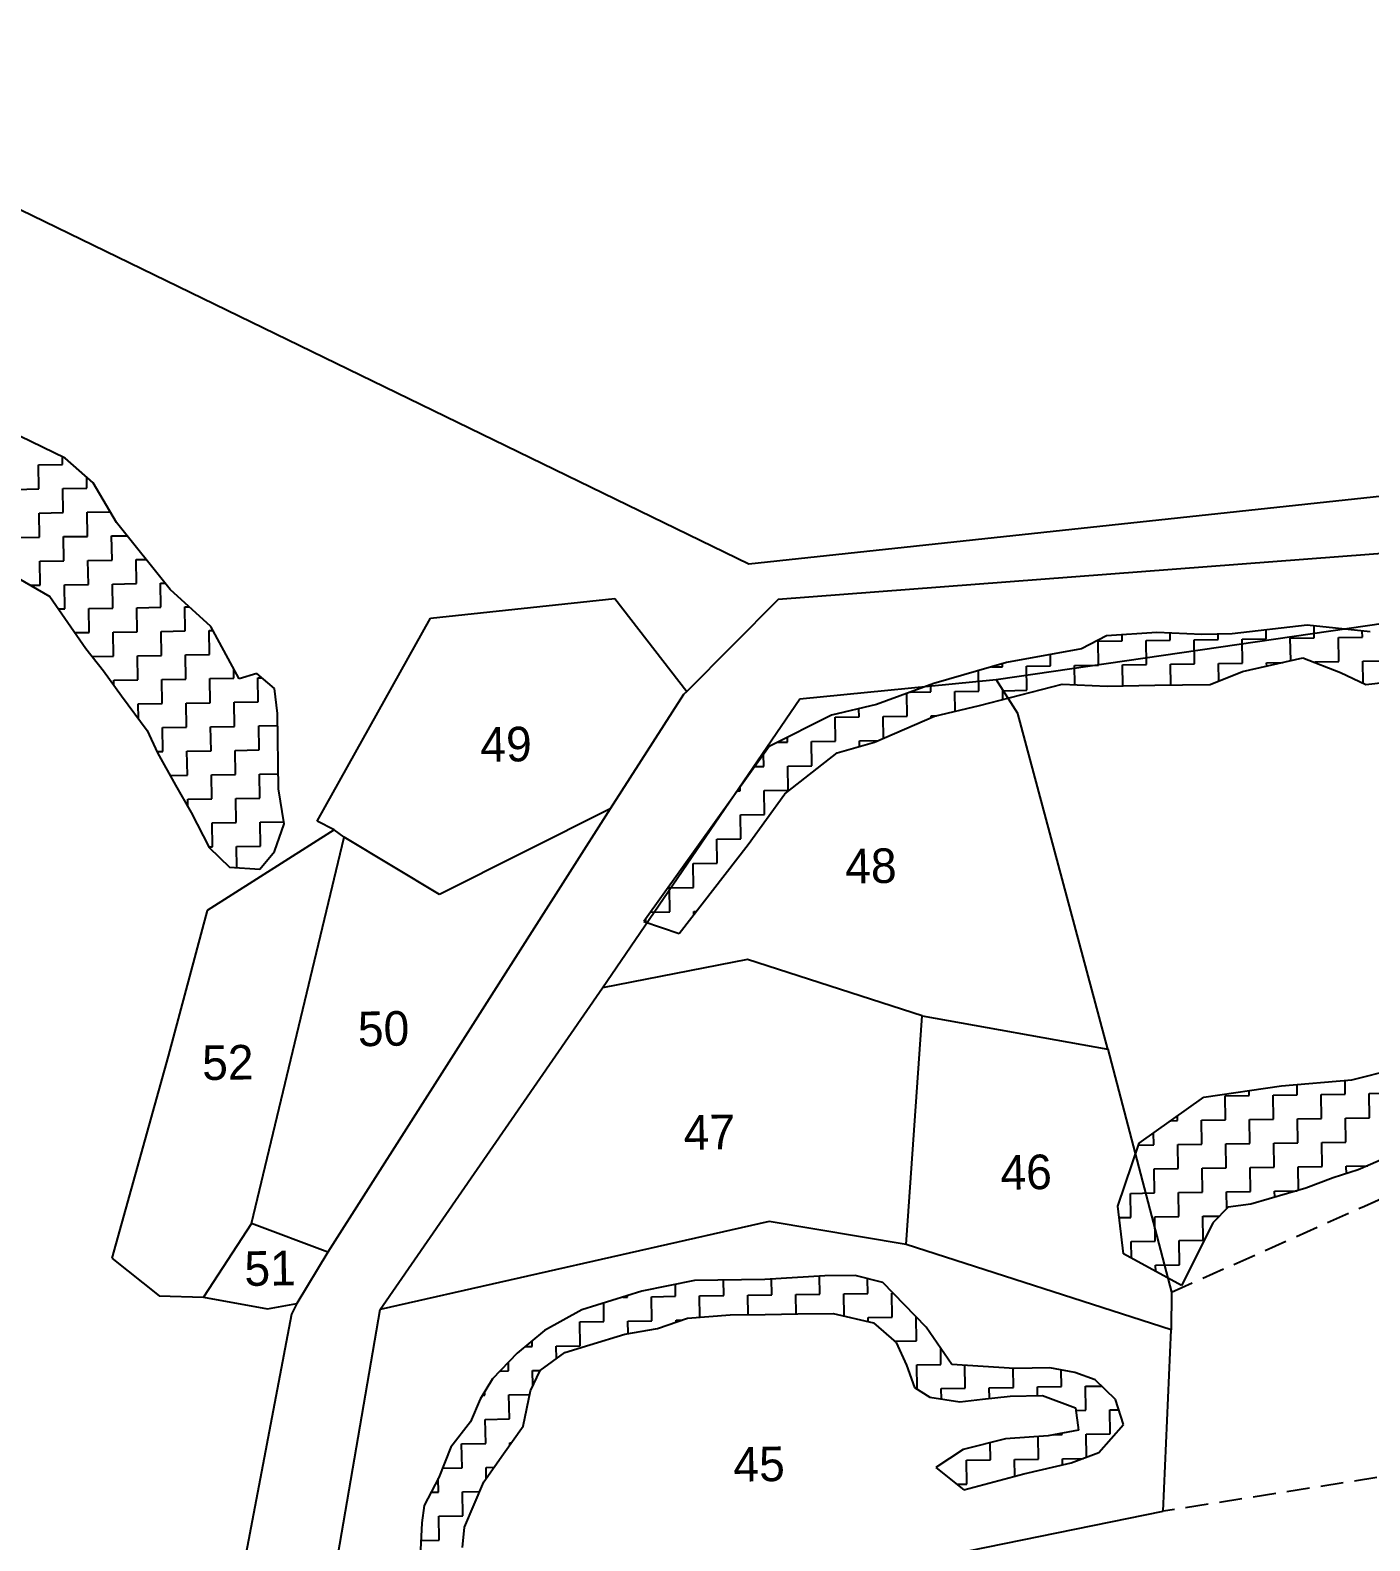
# Model space of a CAD drawing. Header units: metres. Extents: x 278744 to 280335, y 2046357 to 2047767.
# Drawn here: x 279070.2 to 279364.1, y 2046843.6 to 2047175 of the extents above; entities that cross this region are included whole.
import ezdxf
from ezdxf.enums import TextEntityAlignment as Align

# ---------------------------------------------------------------- set-up
doc = ezdxf.new("R2010")
doc.units = ezdxf.units.M
doc.header["$MEASUREMENT"] = 0
doc.linetypes.add('DASHED', pattern=[0.75, 0.5, -0.25])
for name, color, linetype in [('POLY_HATCH', 12, 'Continuous'), ('POLY_PARCEL', 6, 'Continuous'), ('POLY_ROAD', 30, 'Continuous'), ('POLY_SUBPARCEL', 6, 'DASHED'), ('TEXT_PARCEL', 7, 'Continuous'), ('V_BOUND_LINE', 7, 'Continuous')]:
    doc.layers.add(name, color=color, linetype=linetype)
doc.styles.add('TEXT_MAP', font='')
doc.styles.get('TEXT_MAP').set_extended_font_data('Kruti Dev 050')

msp = doc.modelspace()

# ---------------------------------------------------------------- linework, layer by layer
at = {"layer": 'POLY_HATCH'}
for p, q in [((279077.87, 2047081.15), (279067.87, 2047085.95)), ((279084.01, 2047075.73), (279077.87, 2047081.15)), ((279089.1, 2047067), (279084.01, 2047075.73)), ((279100.89, 2047052.31), (279089.1, 2047067)), ((279066.13, 2047055.64), (279074.47, 2047050.81)), ((279109.83, 2047044.19), (279100.89, 2047052.31)), ((279074.47, 2047050.81), (279082.35, 2047039.37)), ((279116.06, 2047032.72), (279109.83, 2047044.19)), ((279306.34, 2047042.16), (279300.87, 2047039.32)), ((279317.35, 2047042.87), (279306.34, 2047042.16)), ((279327.27, 2047042.47), (279317.35, 2047042.87)), ((279333.88, 2047042.57), (279327.27, 2047042.47)), ((279350.38, 2047044.47), (279333.88, 2047042.57)), ((279364.18, 2047043.03), (279350.38, 2047044.47)), ((279082.35, 2047039.37), (279086.28, 2047034.47)), ((279300.87, 2047039.32), (279284.39, 2047036.32)), ((279284.39, 2047036.32), (279268.48, 2047031.67)), ((279336.21, 2047034.35), (279349.39, 2047037.3)), ((279349.39, 2047037.3), (279357.7, 2047034.12)), ((279086.28, 2047034.47), (279090.22, 2047029.02)), ((279119.9, 2047033.87), (279116.06, 2047032.72)), ((279123.81, 2047030.63), (279119.9, 2047033.87)), ((279329.09, 2047031.49), (279336.21, 2047034.35)), ((279357.7, 2047034.12), (279363.25, 2047031.45)), ((279363.25, 2047031.45), (279374.25, 2047032.72)), ((279090.22, 2047029.02), (279095.85, 2047021.4)), ((279124.44, 2047025.13), (279123.81, 2047030.63)), ((279268.48, 2047031.67), (279255.88, 2047027.08)), ((279278.47, 2047026.87), (279296.58, 2047031.55)), ((279296.58, 2047031.55), (279306.51, 2047031.14)), ((279306.51, 2047031.14), (279316.97, 2047031.3)), ((279316.97, 2047031.3), (279329.09, 2047031.49)), ((279255.88, 2047027.08), (279246, 2047024.72)), ((279268.59, 2047024.51), (279278.47, 2047026.87)), ((279124.69, 2047008.62), (279124.44, 2047025.13)), ((279246, 2047024.72), (279232.32, 2047017.91)), ((279255.45, 2047018.81), (279268.59, 2047024.51)), ((279095.85, 2047021.4), (279098.13, 2047016.48)), ((279247.22, 2047016.48), (279255.45, 2047018.81)), ((279098.13, 2047016.48), (279102.09, 2047009.38)), ((279232.32, 2047017.91), (279204.8, 2046979.5)), ((279235.79, 2047007.5), (279247.22, 2047016.48)), ((279102.09, 2047009.38), (279105.49, 2047003.37)), ((279125.91, 2047000.93), (279124.69, 2047008.62)), ((279227.69, 2046996.36), (279235.79, 2047007.5)), ((279105.49, 2047003.37), (279109.46, 2046995.72)), ((279123.8, 2046994.84), (279125.91, 2047000.93)), ((279109.46, 2046995.72), (279113.93, 2046991.38)), ((279212.56, 2046976.86), (279227.69, 2046996.36)), ((279120.55, 2046990.93), (279123.8, 2046994.84)), ((279113.93, 2046991.38), (279120.55, 2046990.93)), ((279204.8, 2046979.5), (279212.56, 2046976.86)), ((279360.16, 2046944.78), (279369.49, 2046947.12)), ((279327.71, 2046940.98), (279344.75, 2046943.44)), ((279344.75, 2046943.44), (279360.16, 2046944.78)), ((279313.54, 2046930.86), (279327.71, 2046940.98)), ((279308.79, 2046917.02), (279313.54, 2046930.86)), ((279368.13, 2046927.83), (279361.56, 2046924.98)), ((279356.08, 2046923.24), (279350.05, 2046920.95)), ((279361.56, 2046924.98), (279356.08, 2046923.24)), ((279350.05, 2046920.95), (279337.98, 2046917.46)), ((279310.05, 2046906.58), (279308.79, 2046917.02)), ((279333.03, 2046916.84), (279329.78, 2046913.48)), ((279337.98, 2046917.46), (279333.03, 2046916.84)), ((279329.78, 2046913.48), (279322.82, 2046899.61)), ((279322.82, 2046899.61), (279310.05, 2046906.58)), ((279215.92, 2046900.75), (279204.38, 2046898.37)), ((279231.34, 2046900.98), (279215.92, 2046900.75)), ((279244.55, 2046901.73), (279231.34, 2046900.98)), ((279251.16, 2046901.83), (279244.55, 2046901.73)), ((279257.25, 2046900.27), (279251.16, 2046901.83)), ((279266.76, 2046890.51), (279257.25, 2046900.27)), ((279204.38, 2046898.37), (279191.22, 2046894.32)), ((279191.22, 2046894.32), (279183.02, 2046889.79)), ((279214.39, 2046892.47), (279223.74, 2046893.16)), ((279223.74, 2046893.16), (279231.46, 2046893.28)), ((279231.46, 2046893.28), (279238.62, 2046893.38)), ((279238.62, 2046893.38), (279246.33, 2046893.5)), ((279246.33, 2046893.5), (279255.18, 2046891.43)), ((279183.02, 2046889.79), (279177.04, 2046884.75)), ((279200.67, 2046888.96), (279207.81, 2046890.17)), ((279207.81, 2046890.17), (279214.39, 2046892.47)), ((279255.18, 2046891.43), (279260.2, 2046887.1)), ((279272.39, 2046882.33), (279266.76, 2046890.51)), ((279187.5, 2046884.9), (279192.99, 2046886.64)), ((279192.99, 2046886.64), (279200.67, 2046888.96)), ((279260.2, 2046887.1), (279262.48, 2046882.18)), ((279177.04, 2046884.75), (279171.61, 2046879.16)), ((279182.05, 2046880.97), (279187.5, 2046884.9)), ((279179.92, 2046876.53), (279182.05, 2046880.97)), ((279262.48, 2046882.18), (279264.21, 2046877.25)), ((279286.18, 2046881.44), (279272.39, 2046882.33)), ((279293.89, 2046881.55), (279286.18, 2046881.44)), ((279299.42, 2046880.54), (279293.89, 2046881.55)), ((279303.85, 2046878.95), (279299.42, 2046880.54)), ((279171.61, 2046879.16), (279168.92, 2046874.71)), ((279178.38, 2046868.8), (279179.92, 2046876.53)), ((279264.21, 2046877.25), (279267.54, 2046875.1)), ((279308.32, 2046874.61), (279303.85, 2046878.95)), ((279168.92, 2046874.71), (279166.79, 2046869.72)), ((279267.54, 2046875.1), (279274.17, 2046874.1)), ((279274.17, 2046874.1), (279279.12, 2046874.72)), ((279279.12, 2046874.72), (279285.17, 2046875.36)), ((279285.17, 2046875.36), (279292.33, 2046875.47)), ((279292.33, 2046875.47), (279299.53, 2046872.83)), ((279299.53, 2046872.83), (279300.16, 2046867.88)), ((279310.06, 2046869.13), (279308.32, 2046874.61)), ((279166.79, 2046869.72), (279162.47, 2046864.15)), ((279174.06, 2046862.67), (279178.38, 2046868.8)), ((279293.57, 2046866.68), (279284.21, 2046865.99)), ((279300.16, 2046867.88), (279293.57, 2046866.68)), ((279304.64, 2046862.99), (279310.06, 2046869.13)), ((279162.47, 2046864.15), (279159.82, 2046857.5)), ((279274.88, 2046863.65), (279268.88, 2046859.7)), ((279284.21, 2046865.99), (279274.88, 2046863.65)), ((279298.62, 2046860.7), (279304.64, 2046862.99)), ((279169.75, 2046856.55), (279174.06, 2046862.67)), ((279268.88, 2046859.7), (279275.01, 2046854.84)), ((279288.18, 2046858.34), (279298.62, 2046860.7)), ((279159.82, 2046857.5), (279156.6, 2046851.4)), ((279165.49, 2046846.58), (279169.75, 2046856.55)), ((279275.01, 2046854.84), (279288.18, 2046858.34)), ((279156.6, 2046851.4), (279156.11, 2046847.54)), ((279156.11, 2046847.54), (279155.69, 2046838.72)), ((279165.01, 2046842.16), (279165.49, 2046846.58))]:
    msp.add_line(p, q, dxfattribs=at)
at = {"layer": 'POLY_HATCH', "linetype": 'Continuous'}
for p, q in [((279072, 2047079.64), (279077.27, 2047079.71)), ((279072.08, 2047074.37), (279072, 2047079.64)), ((279077.27, 2047079.71), (279077.25, 2047081.45)), ((279082.62, 2047074.52), (279082.59, 2047076.99)), ((279066.81, 2047074.29), (279072.08, 2047074.37)), ((279077.35, 2047074.45), (279082.62, 2047074.52)), ((279077.43, 2047069.18), (279077.35, 2047074.45)), ((279072.16, 2047069.1), (279077.43, 2047069.18)), ((279072.24, 2047063.83), (279072.16, 2047069.1)), ((279082.7, 2047069.25), (279087.74, 2047069.33)), ((279082.78, 2047063.98), (279082.7, 2047069.25)), ((279066.97, 2047063.75), (279072.24, 2047063.83)), ((279077.51, 2047063.91), (279082.78, 2047063.98)), ((279077.59, 2047058.64), (279077.51, 2047063.91)), ((279088.05, 2047064.06), (279091.41, 2047064.12)), ((279088.13, 2047058.79), (279088.05, 2047064.06)), ((279072.32, 2047058.56), (279077.59, 2047058.64)), ((279072.4, 2047053.29), (279072.32, 2047058.56)), ((279082.86, 2047058.71), (279088.13, 2047058.79)), ((279082.94, 2047053.45), (279082.86, 2047058.71)), ((279093.4, 2047058.87), (279095.59, 2047058.91)), ((279093.48, 2047053.6), (279093.4, 2047058.87)), ((279070.25, 2047053.25), (279072.4, 2047053.29)), ((279077.67, 2047053.37), (279082.94, 2047053.45)), ((279077.75, 2047048.1), (279077.67, 2047053.37)), ((279088.21, 2047053.52), (279093.48, 2047053.6)), ((279088.29, 2047048.25), (279088.21, 2047053.52)), ((279098.75, 2047053.68), (279099.78, 2047053.7)), ((279098.83, 2047048.41), (279098.75, 2047053.68)), ((279104.1, 2047048.49), (279105.07, 2047048.51)), ((279104.18, 2047043.22), (279104.1, 2047048.49)), ((279076.35, 2047048.07), (279077.75, 2047048.1)), ((279083.02, 2047048.18), (279088.29, 2047048.25)), ((279083.1, 2047042.91), (279083.02, 2047048.18)), ((279093.56, 2047048.33), (279098.83, 2047048.41)), ((279093.64, 2047043.06), (279093.56, 2047048.33)), ((279079.95, 2047042.86), (279083.1, 2047042.91)), ((279088.37, 2047042.98), (279093.64, 2047043.06)), ((279088.45, 2047037.71), (279088.37, 2047042.98)), ((279098.91, 2047043.14), (279104.18, 2047043.22)), ((279098.99, 2047037.87), (279098.91, 2047043.14)), ((279109.45, 2047043.3), (279110.3, 2047043.32)), ((279109.53, 2047038.03), (279109.45, 2047043.3)), ((279309.78, 2047041.05), (279309.76, 2047042.38)), ((279320.32, 2047041.21), (279320.3, 2047042.75)), ((279330.86, 2047041.37), (279330.85, 2047042.52)), ((279341.4, 2047041.53), (279341.37, 2047043.43)), ((279351.94, 2047041.69), (279351.9, 2047044.31)), ((279357.21, 2047041.77), (279362.48, 2047041.85)), ((279362.48, 2047041.85), (279362.46, 2047043.21)), ((279304.51, 2047040.98), (279309.78, 2047041.05)), ((279304.59, 2047035.71), (279304.51, 2047040.98)), ((279315.05, 2047041.13), (279320.32, 2047041.21)), ((279315.13, 2047035.86), (279315.05, 2047041.13)), ((279325.59, 2047041.29), (279330.86, 2047041.37)), ((279325.67, 2047036.02), (279325.59, 2047041.29)), ((279336.13, 2047041.45), (279341.4, 2047041.53)), ((279336.21, 2047036.18), (279336.13, 2047041.45)), ((279346.67, 2047041.61), (279351.94, 2047041.69)), ((279346.75, 2047036.71), (279346.67, 2047041.61)), ((279357.29, 2047036.5), (279357.21, 2047041.77)), ((279083.73, 2047037.64), (279088.45, 2047037.71)), ((279093.72, 2047037.79), (279098.99, 2047037.87)), ((279093.8, 2047032.52), (279093.72, 2047037.79)), ((279104.26, 2047037.95), (279109.53, 2047038.03)), ((279104.34, 2047032.68), (279104.26, 2047037.95)), ((279281.08, 2047035.35), (279283.51, 2047035.39)), ((279283.51, 2047035.39), (279283.5, 2047036.06)), ((279288.78, 2047035.47), (279294.05, 2047035.55)), ((279288.86, 2047030.2), (279288.78, 2047035.47)), ((279294.05, 2047035.55), (279294.02, 2047038.07)), ((279299.32, 2047035.63), (279304.59, 2047035.71)), ((279299.39, 2047031.43), (279299.32, 2047035.63)), ((279309.86, 2047035.78), (279315.13, 2047035.86)), ((279309.93, 2047031.2), (279309.86, 2047035.78)), ((279320.4, 2047035.94), (279325.67, 2047036.02)), ((279320.47, 2047031.36), (279320.4, 2047035.94)), ((279330.94, 2047036.1), (279336.21, 2047036.18)), ((279331, 2047032.25), (279330.94, 2047036.1)), ((279341.48, 2047036.26), (279345, 2047036.31)), ((279341.49, 2047035.53), (279341.48, 2047036.26)), ((279352.02, 2047036.42), (279357.29, 2047036.5)), ((279352.02, 2047036.29), (279352.02, 2047036.42)), ((279362.56, 2047036.58), (279367.83, 2047036.66)), ((279362.63, 2047031.75), (279362.56, 2047036.58)), ((279088.53, 2047032.45), (279093.8, 2047032.52)), ((279088.55, 2047031.34), (279088.53, 2047032.45)), ((279099.07, 2047032.6), (279104.34, 2047032.68)), ((279099.15, 2047027.33), (279099.07, 2047032.6)), ((279109.61, 2047032.76), (279114.88, 2047032.84)), ((279109.69, 2047027.49), (279109.61, 2047032.76)), ((279114.88, 2047032.84), (279114.85, 2047034.95)), ((279120.15, 2047032.92), (279121.03, 2047032.94)), ((279120.23, 2047027.65), (279120.15, 2047032.92)), ((279278.32, 2047030.04), (279278.26, 2047034.53)), ((279262.59, 2047024.53), (279262.52, 2047029.5)), ((279263.38, 2047029.81), (279267.78, 2047029.88)), ((279267.78, 2047029.88), (279267.76, 2047031.41)), ((279273.05, 2047029.96), (279278.32, 2047030.04)), ((279273.12, 2047025.59), (279273.05, 2047029.96)), ((279283.59, 2047030.12), (279288.86, 2047030.2)), ((279283.62, 2047028.2), (279283.59, 2047030.12)), ((279093.88, 2047027.25), (279099.15, 2047027.33)), ((279093.93, 2047024), (279093.88, 2047027.25)), ((279104.42, 2047027.41), (279109.69, 2047027.49)), ((279104.5, 2047022.14), (279104.42, 2047027.41)), ((279114.96, 2047027.57), (279120.23, 2047027.65)), ((279115.04, 2047022.3), (279114.96, 2047027.57)), ((279252.05, 2047024.37), (279252.03, 2047026.16)), ((279099.23, 2047022.06), (279104.5, 2047022.14)), ((279099.31, 2047016.79), (279099.23, 2047022.06)), ((279109.77, 2047022.22), (279115.04, 2047022.3)), ((279109.85, 2047016.95), (279109.77, 2047022.22)), ((279120.31, 2047022.38), (279124.48, 2047022.45)), ((279120.39, 2047017.11), (279120.31, 2047022.38)), ((279246.78, 2047024.29), (279252.05, 2047024.37)), ((279246.86, 2047019.02), (279246.78, 2047024.29)), ((279257.32, 2047024.45), (279262.59, 2047024.53)), ((279257.4, 2047019.65), (279257.32, 2047024.45)), ((279267.86, 2047024.61), (279269.06, 2047024.63)), ((279267.87, 2047024.2), (279267.86, 2047024.61)), ((279234.17, 2047018.83), (279236.32, 2047018.86)), ((279236.32, 2047018.86), (279236.31, 2047019.9)), ((279241.59, 2047018.94), (279246.86, 2047019.02)), ((279241.67, 2047013.67), (279241.59, 2047018.94)), ((279252.13, 2047019.1), (279256.26, 2047019.16)), ((279252.15, 2047017.88), (279252.13, 2047019.1)), ((279097.99, 2047016.77), (279099.31, 2047016.79)), ((279104.58, 2047016.87), (279109.85, 2047016.95)), ((279104.66, 2047011.6), (279104.58, 2047016.87)), ((279115.12, 2047017.03), (279120.39, 2047017.11)), ((279115.2, 2047011.76), (279115.12, 2047017.03)), ((279231.13, 2047013.51), (279231.09, 2047016.19)), ((279229.15, 2047013.48), (279231.13, 2047013.51)), ((279236.4, 2047013.59), (279241.67, 2047013.67)), ((279236.48, 2047008.32), (279236.4, 2047013.59)), ((279100.88, 2047011.55), (279104.66, 2047011.6)), ((279109.93, 2047011.68), (279115.2, 2047011.76)), ((279110.01, 2047006.41), (279109.93, 2047011.68)), ((279120.47, 2047011.84), (279124.64, 2047011.91)), ((279120.55, 2047006.57), (279120.47, 2047011.84)), ((279225.94, 2047008.16), (279225.93, 2047008.99)), ((279104.74, 2047006.33), (279110.01, 2047006.41)), ((279104.76, 2047004.65), (279104.74, 2047006.33)), ((279115.28, 2047006.49), (279120.55, 2047006.57)), ((279115.35, 2047001.22), (279115.28, 2047006.49)), ((279225.33, 2047008.15), (279225.94, 2047008.16)), ((279231.21, 2047008.24), (279236.48, 2047008.32)), ((279231.29, 2047002.97), (279231.21, 2047008.24)), ((279226.02, 2047002.89), (279231.29, 2047002.97)), ((279226.1, 2046997.62), (279226.02, 2047002.89)), ((279110.09, 2047001.14), (279115.35, 2047001.22)), ((279110.16, 2046995.87), (279110.09, 2047001.14)), ((279120.62, 2047001.3), (279125.84, 2047001.38)), ((279120.7, 2046996.03), (279120.62, 2047001.3)), ((279109.38, 2046995.86), (279110.16, 2046995.87)), ((279115.43, 2046995.95), (279120.7, 2046996.03)), ((279115.51, 2046991.28), (279115.43, 2046995.95)), ((279220.83, 2046997.54), (279226.1, 2046997.62)), ((279220.91, 2046992.27), (279220.83, 2046997.54)), ((279215.64, 2046992.19), (279220.91, 2046992.27)), ((279215.72, 2046986.92), (279215.64, 2046992.19)), ((279210.45, 2046986.85), (279215.72, 2046986.92)), ((279210.53, 2046981.58), (279210.45, 2046986.85)), ((279205.29, 2046979.33), (279205.28, 2046980.17)), ((279206.24, 2046981.51), (279210.53, 2046981.58)), ((279215.8, 2046981.65), (279216.28, 2046981.66)), ((279215.81, 2046981.05), (279215.8, 2046981.65)), ((279337.64, 2046941.32), (279337.63, 2046942.42)), ((279348.18, 2046941.48), (279348.15, 2046943.74)), ((279358.72, 2046941.64), (279358.68, 2046944.65)), ((279332.37, 2046941.25), (279337.64, 2046941.32)), ((279332.45, 2046935.98), (279332.37, 2046941.25)), ((279342.91, 2046941.4), (279348.18, 2046941.48)), ((279342.99, 2046936.13), (279342.91, 2046941.4)), ((279353.45, 2046941.56), (279358.72, 2046941.64)), ((279353.53, 2046936.29), (279353.45, 2046941.56)), ((279363.99, 2046941.72), (279369.26, 2046941.8)), ((279364.07, 2046936.45), (279363.99, 2046941.72)), ((279320.44, 2046935.79), (279321.91, 2046935.82)), ((279321.91, 2046935.82), (279321.9, 2046936.83)), ((279327.18, 2046935.9), (279332.45, 2046935.98)), ((279327.26, 2046930.63), (279327.18, 2046935.9)), ((279337.72, 2046936.05), (279342.99, 2046936.13)), ((279337.8, 2046930.78), (279337.72, 2046936.05)), ((279348.26, 2046936.21), (279353.53, 2046936.29)), ((279348.34, 2046930.94), (279348.26, 2046936.21)), ((279358.8, 2046936.37), (279364.07, 2046936.45)), ((279358.88, 2046931.1), (279358.8, 2046936.37)), ((279316.72, 2046930.47), (279316.68, 2046933.11)), ((279313.38, 2046930.42), (279316.72, 2046930.47)), ((279321.99, 2046930.55), (279327.26, 2046930.63)), ((279322.07, 2046925.28), (279321.99, 2046930.55)), ((279332.53, 2046930.71), (279337.8, 2046930.78)), ((279332.61, 2046925.44), (279332.53, 2046930.71)), ((279343.07, 2046930.86), (279348.34, 2046930.94)), ((279343.15, 2046925.59), (279343.07, 2046930.86)), ((279353.61, 2046931.02), (279358.88, 2046931.1)), ((279353.69, 2046925.75), (279353.61, 2046931.02)), ((279358.96, 2046925.83), (279363.7, 2046925.9)), ((279358.99, 2046924.16), (279358.96, 2046925.83)), ((279316.8, 2046925.2), (279322.07, 2046925.28)), ((279316.88, 2046919.93), (279316.8, 2046925.2)), ((279327.34, 2046925.36), (279332.61, 2046925.44)), ((279327.42, 2046920.09), (279327.34, 2046925.36)), ((279337.88, 2046925.51), (279343.15, 2046925.59)), ((279337.96, 2046920.25), (279337.88, 2046925.51)), ((279348.42, 2046925.67), (279353.69, 2046925.75)), ((279348.5, 2046920.5), (279348.42, 2046925.67)), ((279311.61, 2046919.85), (279316.88, 2046919.93)), ((279311.69, 2046914.58), (279311.61, 2046919.85)), ((279322.15, 2046920.01), (279327.42, 2046920.09)), ((279322.23, 2046914.74), (279322.15, 2046920.01)), ((279332.69, 2046920.17), (279337.96, 2046920.25)), ((279332.75, 2046916.54), (279332.69, 2046920.17)), ((279343.23, 2046920.32), (279348.15, 2046920.4)), ((279343.25, 2046918.98), (279343.23, 2046920.32)), ((279309.09, 2046914.54), (279311.69, 2046914.58)), ((279316.96, 2046914.66), (279322.23, 2046914.74)), ((279317.04, 2046909.39), (279316.96, 2046914.66)), ((279327.5, 2046914.82), (279331.12, 2046914.87)), ((279327.58, 2046909.55), (279327.5, 2046914.82)), ((279311.77, 2046909.31), (279317.04, 2046909.39)), ((279311.83, 2046905.61), (279311.77, 2046909.31)), ((279322.31, 2046909.47), (279327.58, 2046909.55)), ((279322.39, 2046904.2), (279322.31, 2046909.47)), ((279317.12, 2046904.12), (279322.39, 2046904.2)), ((279317.14, 2046902.71), (279317.12, 2046904.12)), ((279211.8, 2046897.26), (279211.76, 2046899.9)), ((279222.34, 2046897.42), (279222.29, 2046900.85)), ((279232.88, 2046897.58), (279232.83, 2046901.07)), ((279243.42, 2046897.73), (279243.36, 2046901.67)), ((279253.96, 2046897.89), (279253.91, 2046901.13)), ((279200.18, 2046897.08), (279201.26, 2046897.1)), ((279201.26, 2046897.1), (279201.26, 2046897.41)), ((279206.53, 2046897.18), (279211.8, 2046897.26)), ((279206.61, 2046891.91), (279206.53, 2046897.18)), ((279217.07, 2046897.34), (279222.34, 2046897.42)), ((279217.14, 2046892.67), (279217.07, 2046897.34)), ((279227.61, 2046897.5), (279232.88, 2046897.58)), ((279227.68, 2046893.22), (279227.61, 2046897.5)), ((279238.15, 2046897.65), (279243.42, 2046897.73)), ((279238.22, 2046893.38), (279238.15, 2046897.65)), ((279248.69, 2046897.81), (279253.96, 2046897.89)), ((279248.77, 2046892.93), (279248.69, 2046897.81)), ((279259.23, 2046897.97), (279259.48, 2046897.98)), ((279259.31, 2046892.7), (279259.23, 2046897.97)), ((279196.07, 2046891.75), (279196.01, 2046895.8)), ((279254.04, 2046892.62), (279259.31, 2046892.7)), ((279264.66, 2046887.51), (279264.58, 2046892.74)), ((279190.8, 2046891.67), (279196.07, 2046891.75)), ((279190.88, 2046886.4), (279190.8, 2046891.67)), ((279201.34, 2046891.83), (279206.61, 2046891.91)), ((279201.38, 2046889.08), (279201.34, 2046891.83)), ((279211.88, 2046891.99), (279213.06, 2046892.01)), ((279211.89, 2046891.59), (279211.88, 2046891.99)), ((279254.06, 2046891.69), (279254.04, 2046892.62)), ((279178.78, 2046886.22), (279180.34, 2046886.24)), ((279180.34, 2046886.24), (279180.32, 2046887.52)), ((279185.61, 2046886.32), (279190.88, 2046886.4)), ((279185.65, 2046883.57), (279185.61, 2046886.32)), ((279259.81, 2046887.44), (279264.66, 2046887.51)), ((279175.15, 2046880.89), (279175.12, 2046882.78)), ((279270.01, 2046882.32), (279269.96, 2046885.87)), ((279173.27, 2046880.86), (279175.15, 2046880.89)), ((279180.42, 2046880.97), (279182.09, 2046881)), ((279180.47, 2046877.68), (279180.42, 2046880.97)), ((279264.74, 2046882.24), (279270.01, 2046882.32)), ((279264.82, 2046876.97), (279264.74, 2046882.24)), ((279275.36, 2046877.13), (279275.28, 2046882.14)), ((279285.9, 2046877.29), (279285.84, 2046881.46)), ((279296.44, 2046877.45), (279296.38, 2046881.09)), ((279169.96, 2046875.54), (279169.95, 2046876.41)), ((279264.64, 2046876.97), (279264.82, 2046876.97)), ((279270.09, 2046877.05), (279275.36, 2046877.13)), ((279270.13, 2046874.71), (279270.09, 2046877.05)), ((279280.63, 2046877.21), (279285.9, 2046877.29)), ((279280.66, 2046874.89), (279280.63, 2046877.21)), ((279291.17, 2046877.37), (279296.44, 2046877.45)), ((279291.2, 2046875.46), (279291.17, 2046877.37)), ((279301.71, 2046877.53), (279305.26, 2046877.58)), ((279301.79, 2046872.26), (279301.71, 2046877.53)), ((279169.42, 2046875.53), (279169.96, 2046875.54)), ((279175.23, 2046875.62), (279179.75, 2046875.69)), ((279175.31, 2046870.35), (279175.23, 2046875.62)), ((279170.04, 2046870.27), (279175.31, 2046870.35)), ((279170.12, 2046865), (279170.04, 2046870.27)), ((279299.61, 2046872.23), (279301.79, 2046872.26)), ((279307.06, 2046872.34), (279309.03, 2046872.37)), ((279307.14, 2046867.07), (279307.06, 2046872.34)), ((279291.41, 2046861.56), (279291.33, 2046866.52)), ((279294.67, 2046866.88), (279296.6, 2046866.91)), ((279296.6, 2046866.91), (279296.59, 2046867.23)), ((279301.87, 2046866.99), (279307.14, 2046867.07)), ((279301.94, 2046861.97), (279301.87, 2046866.99)), ((279164.85, 2046864.92), (279170.12, 2046865)), ((279164.93, 2046859.65), (279164.85, 2046864.92)), ((279175.39, 2046865.08), (279175.76, 2046865.09)), ((279175.4, 2046864.57), (279175.39, 2046865.08)), ((279280.87, 2046861.4), (279280.81, 2046865.14)), ((279160.65, 2046859.59), (279164.93, 2046859.65)), ((279170.2, 2046859.73), (279172.01, 2046859.76)), ((279170.24, 2046857.25), (279170.2, 2046859.73)), ((279275.6, 2046861.32), (279280.87, 2046861.4)), ((279275.68, 2046856.05), (279275.6, 2046861.32)), ((279286.14, 2046861.48), (279291.41, 2046861.56)), ((279286.19, 2046857.81), (279286.14, 2046861.48)), ((279296.68, 2046861.64), (279301.27, 2046861.71)), ((279296.7, 2046860.27), (279296.68, 2046861.64)), ((279159.74, 2046854.3), (279159.7, 2046857.27)), ((279158.12, 2046854.28), (279159.74, 2046854.3)), ((279165.01, 2046854.38), (279168.85, 2046854.44)), ((279165.09, 2046849.11), (279165.01, 2046854.38)), ((279273.52, 2046856.02), (279275.68, 2046856.05)), ((279159.82, 2046849.03), (279165.09, 2046849.11)), ((279159.9, 2046843.76), (279159.82, 2046849.03)), ((279155.93, 2046843.7), (279159.9, 2046843.76)), ((279165.17, 2046843.84), (279165.19, 2046843.84)), ((279165.17, 2046843.67), (279165.17, 2046843.84))]:
    msp.add_line(p, q, dxfattribs=at)
at = {"layer": 'POLY_PARCEL'}
for p, q in [((279158.04, 2047046.03), (279198.43, 2047050.36)), ((279198.43, 2047050.36), (279214.25, 2047029.96)), ((279133.14, 2047001.51), (279158.04, 2047046.03)), ((279286.9, 2047025.09), (279282.12, 2047032.55)), ((279306.61, 2046951.51), (279286.9, 2047025.09)), ((279197.46, 2047004.21), (279159.99, 2046985.41)), ((279136.85, 2046999.57), (279108.98, 2046981.89)), ((279136.85, 2046999.57), (279133.14, 2047001.51)), ((279139.09, 2046998.02), (279136.85, 2046999.57)), ((279118.77, 2046913.22), (279139.09, 2046998.02)), ((279159.99, 2046985.41), (279139.09, 2046998.02)), ((279108.98, 2046981.89), (279100.45, 2046949.91)), ((279227.58, 2046971.12), (279195.72, 2046964.91)), ((279265.86, 2046958.8), (279227.58, 2046971.12)), ((279262.41, 2046908.66), (279265.86, 2046958.8)), ((279265.86, 2046958.8), (279306.61, 2046951.51)), ((279100.45, 2046949.91), (279088.11, 2046905.61)), ((279306.61, 2046951.51), (279320.6, 2046898.16)), ((279118.77, 2046913.22), (279108.22, 2046897.06)), ((279135.52, 2046906.98), (279118.77, 2046913.22)), ((279232.33, 2046913.68), (279146.94, 2046894.33)), ((279262.41, 2046908.66), (279232.33, 2046913.68)), ((279320.55, 2046889.93), (279262.41, 2046908.66)), ((279088.11, 2046905.61), (279098.45, 2046897.38)), ((279098.45, 2046897.38), (279108.22, 2046897.06)), ((279108.22, 2046897.06), (279122.21, 2046894.48)), ((279320.6, 2046898.16), (279320.55, 2046889.93)), ((279122.21, 2046894.48), (279128.7, 2046895.65)), ((279318.78, 2046850.11), (279320.55, 2046889.93)), ((279264.55, 2046839.07), (279318.78, 2046850.11))]:
    msp.add_line(p, q, dxfattribs=at)
at = {"layer": 'POLY_ROAD'}
for p, q in [((279426.94, 2047064.82), (279234.29, 2047050.11)), ((279282.12, 2047032.55), (279415.94, 2047052.03)), ((279234.29, 2047050.11), (279214.25, 2047029.96)), ((279239.02, 2047028.31), (279282.12, 2047032.55)), ((279213.54, 2047029.25), (279197.46, 2047004.21)), ((279214.25, 2047029.96), (279213.54, 2047029.25)), ((279195.72, 2046964.91), (279239.02, 2047028.31)), ((279197.46, 2047004.21), (279135.52, 2046906.98)), ((279146.94, 2046894.33), (279195.72, 2046964.91)), ((279135.52, 2046906.98), (279128.7, 2046895.65)), ((279127.51, 2046893.34), (279112.71, 2046815.82)), ((279128.7, 2046895.65), (279127.51, 2046893.34)), ((279131.64, 2046804.98), (279146.94, 2046894.33))]:
    msp.add_line(p, q, dxfattribs=at)
at = {"layer": 'POLY_SUBPARCEL', "ltscale": 10}
for p, q in [((279362.92, 2046917.05), (279411.87, 2046939.16)), ((279320.6, 2046898.16), (279362.92, 2046917.05)), ((279373.1, 2046858.66), (279318.78, 2046850.11))]:
    msp.add_line(p, q, dxfattribs=at)
at = {"layer": 'V_BOUND_LINE'}
for p, q in [((278986.89, 2047175.02), (279227.88, 2047057.98)), ((279227.88, 2047057.98), (279440.04, 2047080.66))]:
    msp.add_line(p, q, dxfattribs=at)

# ---------------------------------------------------------------- texts
at = {"layer": 'TEXT_PARCEL', "style": 'TEXT_MAP'}
for s, p in [('49', (279174.58, 2047018.37)), ('48', (279254.63, 2046991.69)), ('50', (279147.71, 2046955.99)), ('52', (279113.54, 2046948.57)), ('47', (279219.2, 2046933.27)), ('46', (279288.7, 2046924.51)), ('51', (279122.82, 2046903.35)), ('45', (279230.1, 2046860.4))]:
    msp.add_text(s, height=7.589, rotation=0.8645, dxfattribs=at).set_placement(p, align=Align.MIDDLE)

doc.saveas('drawing.dxf')
